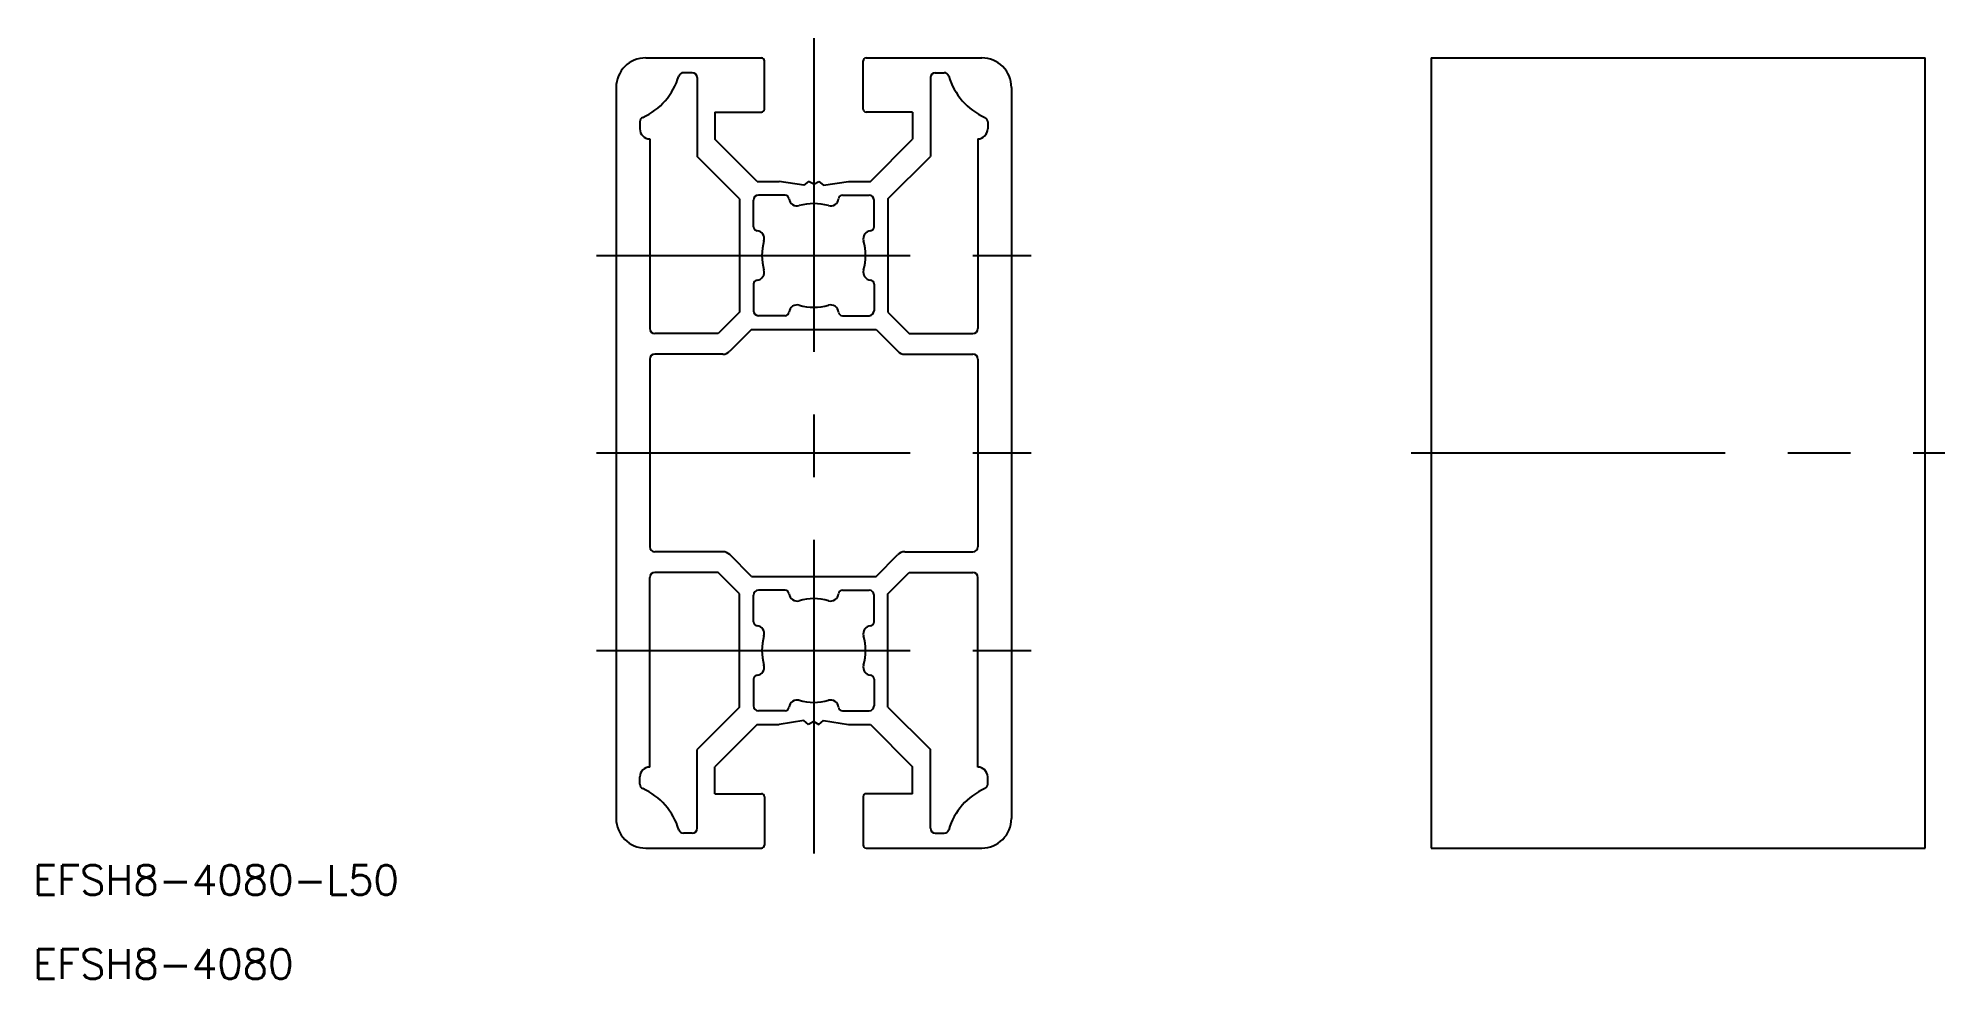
# Model space of a CAD drawing. Extents: x -78 to 114, y -33 to 62.
import ezdxf

# ---------------------------------------------------------------- set-up
doc = ezdxf.new("R2010")
doc.units = 0
doc.linetypes.add('CENTER', pattern=[50.8, 31.75, -6.35, 6.35, -6.35])
doc.layers.get('0').update_dxf_attribs({"linetype": 'CONTINUOUS'})
doc.layers.add('CENTER', color=1, linetype='CONTINUOUS')
doc.styles.get("Standard").update_dxf_attribs({"font": 'txt.shx', "height": 3, "bigfont": 'bigfont.shx'})

msp = doc.modelspace()

# ---------------------------------------------------------------- linework, layer by layer
at = {"color": 7, "linetype": 'CONTINUOUS'}
for p, q in [((-17, 60), (-5.3, 60)), ((5.3, 60), (17, 60)), ((62.47, 60), (112.47, 60)), ((62.47, 60), (62.47, -20)), ((112.47, -20), (112.47, 60)), ((-12.3, 58.5), (-13.19, 58.5)), ((-11.8, 58), (-11.8, 50.03)), ((-5, 54.8), (-5, 59.7)), ((5, 54.8), (5, 59.7)), ((11.8, 58), (11.8, 50.03)), ((12.3, 58.5), (13.19, 58.5)), ((-20, 57), (-20, -17)), ((20, 57), (20, -17)), ((-10, 54.5), (-5.3, 54.5)), ((-10, 54.5), (-10, 51.77)), ((10, 54.5), (5.3, 54.5)), ((10, 54.5), (10, 51.77)), ((-17.6, 53.52), (-17.6, 52.8)), ((17.6, 53.52), (17.6, 52.8)), ((-16.6, 51.8), (-16.6, 32.6)), ((-5.73, 47.5), (-10, 51.77)), ((5.73, 47.5), (10, 51.77)), ((16.6, 51.8), (16.6, 32.6)), ((-7.5, 45.73), (-11.8, 50.03)), ((7.5, 45.73), (11.8, 50.03)), ((-5.73, 47.5), (-3.5, 47.5)), ((-0.99, 47.1), (-3.5, 47.5)), ((-0.52, 47.5), (-0.99, 47.1)), ((0, 47.2), (-0.52, 47.5)), ((0, 47.2), (0.52, 47.5)), ((0.52, 47.5), (0.99, 47.1)), ((0.99, 47.1), (3.5, 47.5)), ((3.5, 47.5), (5.73, 47.5)), ((-7.5, 45.73), (-7.5, 34.27)), ((-6.1, 42.9), (-6.1, 45.6)), ((-2.9, 46.1), (-5.6, 46.1)), ((2.9, 46.1), (5.6, 46.1)), ((6.1, 42.9), (6.1, 45.6)), ((7.5, 45.73), (7.5, 34.27)), ((-6.1, 37.1), (-6.1, 34.4)), ((6.1, 37.1), (6.1, 34.4)), ((-7.5, 34.27), (-9.67, 32.1)), ((-2.9, 33.9), (-5.6, 33.9)), ((2.9, 33.9), (5.6, 33.9)), ((7.5, 34.27), (9.67, 32.1)), ((-9.67, 32.1), (-16.1, 32.1)), ((-6.3, 32.5), (-8.51, 30.29)), ((-6.3, 32.5), (6.3, 32.5)), ((6.3, 32.5), (8.51, 30.29)), ((9.67, 32.1), (16.1, 32.1)), ((-16.6, 29.5), (-16.6, 10.5)), ((-9.21, 30), (-16.1, 30)), ((9.21, 30), (16.1, 30)), ((16.6, 29.5), (16.6, 10.5)), ((-9.21, 10), (-16.1, 10)), ((-6.3, 7.5), (-8.51, 9.71)), ((6.3, 7.5), (8.51, 9.71)), ((9.21, 10), (16.1, 10)), ((-9.67, 7.9), (-16.1, 7.9)), ((-7.5, 5.73), (-9.67, 7.9)), ((7.5, 5.73), (9.67, 7.9)), ((9.67, 7.9), (16.1, 7.9)), ((-16.6, -11.8), (-16.6, 7.4)), ((-6.3, 7.5), (6.3, 7.5)), ((-2.9, 6.1), (-5.6, 6.1)), ((2.9, 6.1), (5.6, 6.1)), ((16.6, -11.8), (16.6, 7.4)), ((-7.5, -5.73), (-7.5, 5.73)), ((-6.1, 2.9), (-6.1, 5.6)), ((6.1, 2.9), (6.1, 5.6)), ((7.5, -5.73), (7.5, 5.73)), ((-6.1, -2.9), (-6.1, -5.6)), ((6.1, -2.9), (6.1, -5.6)), ((-7.5, -5.73), (-11.8, -10.03)), ((7.5, -5.73), (11.8, -10.03)), ((-5.73, -7.5), (-10, -11.77)), ((-5.73, -7.5), (-3.5, -7.5)), ((-2.9, -6.1), (-5.6, -6.1)), ((-0.99, -7.1), (-3.5, -7.5)), ((-0.52, -7.5), (-0.99, -7.1)), ((0, -7.2), (-0.52, -7.5)), ((0, -7.2), (0.52, -7.5)), ((0.52, -7.5), (0.99, -7.1)), ((0.99, -7.1), (3.5, -7.5)), ((2.9, -6.1), (5.6, -6.1)), ((3.5, -7.5), (5.73, -7.5)), ((5.73, -7.5), (10, -11.77)), ((-11.8, -18), (-11.8, -10.03)), ((11.8, -18), (11.8, -10.03)), ((-17.6, -13.52), (-17.6, -12.8)), ((-10, -14.5), (-10, -11.77)), ((10, -14.5), (10, -11.77)), ((17.6, -13.52), (17.6, -12.8)), ((-10, -14.5), (-5.3, -14.5)), ((-5, -14.8), (-5, -19.7)), ((5, -14.8), (5, -19.7)), ((10, -14.5), (5.3, -14.5)), ((-12.3, -18.5), (-13.19, -18.5)), ((12.3, -18.5), (13.19, -18.5)), ((-17, -20), (-5.3, -20)), ((5.3, -20), (17, -20)), ((62.47, -20), (112.47, -20))]:
    msp.add_line(p, q, dxfattribs=at)
for centre, radius, start, end in [((-17, 57), 3, 90, 180), ((-5.3, 59.7), 0.3, 360, 90), ((5.3, 59.7), 0.3, 90, 180), ((17, 57), 3, 0, 90), ((-20, 60), 6.6, 294.1075, 343.6389), ((-13.19, 58), 0.5, 90, 163.6389), ((-12.3, 58), 0.5, 0, 90), ((12.3, 58), 0.5, 90, 180), ((13.19, 58), 0.5, 16.3611, 90), ((20, 60), 6.6, 196.3611, 245.8925), ((-5.3, 54.8), 0.3, 270, 360), ((5.3, 54.8), 0.3, 180, 270), ((-17.1, 53.52), 0.5, 114.1075, 180), ((-16.6, 52.8), 1, 180, 270), ((16.6, 52.8), 1, 270, 0), ((17.1, 53.52), 0.5, 0, 65.8925), ((-5.6, 45.6), 0.5, 90, 180), ((-2.9, 45.7), 0.4, 5.0796, 90), ((-1.7, 45.81), 0.8, 185.0796, 286.3194), ((0, 40), 5.25, 73.6806, 106.3194), ((1.7, 45.81), 0.8, 253.6806, 354.9204), ((2.9, 45.7), 0.4, 90, 174.9204), ((5.6, 45.6), 0.5, 360, 90), ((-5.7, 42.9), 0.4, 180, 264.9204), ((-5.81, 41.7), 0.8, 343.6806, 84.9204), ((5.81, 41.7), 0.8, 95.0796, 196.3194), ((5.7, 42.9), 0.4, 275.0796, 0), ((0, 40), 5.25, 163.6806, 196.3194), ((0, 40), 5.25, 343.6806, 16.3194), ((-5.7, 37.1), 0.4, 95.0796, 180), ((-5.81, 38.3), 0.8, 275.0796, 16.3194), ((5.81, 38.3), 0.8, 163.6806, 264.9204), ((5.7, 37.1), 0.4, 0, 84.9204), ((-1.7, 34.19), 0.8, 73.6806, 174.9204), ((0, 40), 5.25, 253.6806, 286.3194), ((1.7, 34.19), 0.8, 5.0796, 106.3194), ((-5.6, 34.4), 0.5, 180, 270), ((-2.9, 34.3), 0.4, 270, 354.9204), ((2.9, 34.3), 0.4, 185.0796, 270), ((5.6, 34.4), 0.5, 270, 0), ((-16.1, 32.6), 0.5, 180, 270), ((16.1, 32.6), 0.5, 270, 0), ((-16.1, 29.5), 0.5, 90, 180), ((-9.21, 31), 1, 270, 315), ((9.21, 31), 1, 225, 270), ((16.1, 29.5), 0.5, 0, 90), ((-16.1, 10.5), 0.5, 180, 270), ((-9.21, 9), 1, 45, 90), ((9.21, 9), 1, 90, 135), ((16.1, 10.5), 0.5, 270, 0), ((-16.1, 7.4), 0.5, 90, 180), ((16.1, 7.4), 0.5, 0, 90), ((-5.6, 5.6), 0.5, 90, 180), ((-2.9, 5.7), 0.4, 5.0796, 90), ((2.9, 5.7), 0.4, 90, 174.9204), ((5.6, 5.6), 0.5, 0, 90), ((-1.7, 5.81), 0.8, 185.0796, 286.3194), ((0, 0), 5.25, 73.6806, 106.3194), ((1.7, 5.81), 0.8, 253.6806, 354.9204), ((-5.7, 2.9), 0.4, 180, 264.9204), ((-5.81, 1.7), 0.8, 343.6806, 84.9204), ((5.81, 1.7), 0.8, 95.0796, 196.3194), ((5.7, 2.9), 0.4, 275.0796, 0), ((0, 0), 5.25, 163.6806, 196.3194), ((0, 0), 5.25, 343.6806, 16.3194), ((-5.81, -1.7), 0.8, 275.0796, 16.3194), ((5.81, -1.7), 0.8, 163.6806, 264.9204), ((-5.7, -2.9), 0.4, 95.0796, 180), ((5.7, -2.9), 0.4, 0, 84.9204), ((-5.6, -5.6), 0.5, 180, 270), ((-2.9, -5.7), 0.4, 270, 354.9204), ((-1.7, -5.81), 0.8, 73.6806, 174.9204), ((0, 0), 5.25, 253.6806, 286.3194), ((1.7, -5.81), 0.8, 5.0796, 106.3194), ((2.9, -5.7), 0.4, 185.0796, 270), ((5.6, -5.6), 0.5, 270, 0), ((-16.6, -12.8), 1, 90, 180), ((16.6, -12.8), 1, 0, 90), ((-17.1, -13.52), 0.5, 180, 245.8925), ((-20, -20), 6.6, 16.3611, 65.8925), ((-5.3, -14.8), 0.3, 0, 90), ((5.3, -14.8), 0.3, 90, 180), ((20, -20), 6.6, 114.1075, 163.6389), ((17.1, -13.52), 0.5, 294.1075, 0), ((-17, -17), 3, 180, 270), ((17, -17), 3, 270, 0), ((-13.19, -18), 0.5, 196.3611, 270), ((-12.3, -18), 0.5, 270, 0), ((12.3, -18), 0.5, 180, 270), ((13.19, -18), 0.5, 270, 343.6389), ((-5.3, -19.7), 0.3, 270, 0), ((5.3, -19.7), 0.3, 180, 270)]:
    msp.add_arc(centre, radius, start, end, dxfattribs=at)
at = {"layer": 'CENTER', "color": 1, "linetype": 'CENTER'}
for p, q in [((0, 62), (0, -22)), ((-22, 40), (22, 40)), ((-22, 20), (22, 20)), ((60.47, 20), (114.47, 20)), ((-22, 0), (22, 0))]:
    msp.add_line(p, q, dxfattribs=at)

# ---------------------------------------------------------------- texts
at = {"color": 7, "linetype": 'CONTINUOUS'}
for s, p in [('EFSH8-4080-L50', (-79.01, -24.73)), ('EFSH8-4080', (-79.01, -33.24))]:
    msp.add_text(s, height=3, dxfattribs=at).set_placement(p)

doc.saveas('drawing.dxf')
